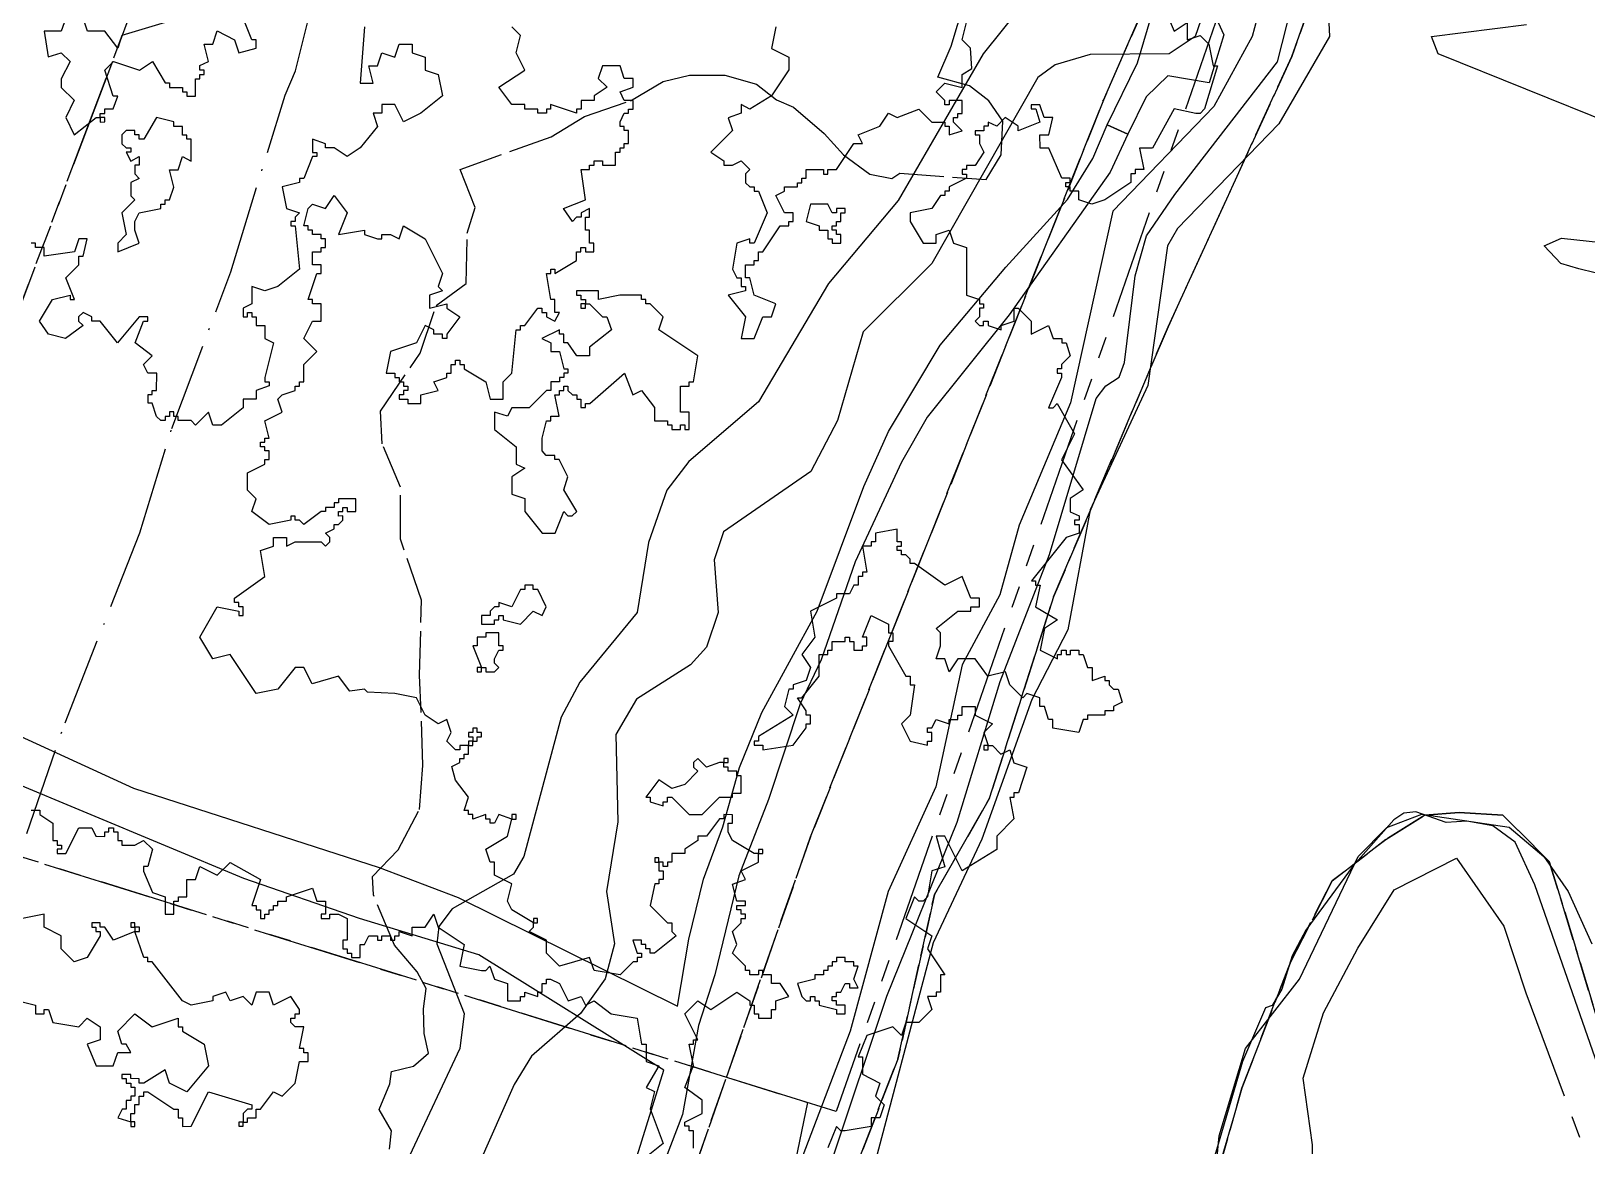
# Model space of a CAD drawing. Header units: metres. Extents: x -400 to 800, y -650 to 500.
# Drawn here: x 11.9 to 101.8, y -566.1 to -501.8 of the extents above; entities that cross this region are included whole.
import ezdxf

# ---------------------------------------------------------------- set-up
doc = ezdxf.new("R2010")
doc.units = ezdxf.units.M
doc.header["$LTSCALE"] = 2
for name, pattern in [('DASHDOT', [3.556, 2.54, -0.508, 0, -0.508]), ('DASHED', [1.524, 1.27, -0.254]), ('PHANTOM', [6.35, 3.175, -0.635, 0.635, -0.635, 0.635, -0.635])]:
    doc.linetypes.add(name, pattern=pattern)
for name, color, linetype in [('SITE-FLOOD-LIMIT', 5, 'DASHED'), ('SITE-PATH', 84, 'CONTINUOUS'), ('SITE-PROPERTY', 7, 'PHANTOM'), ('SITE-SETBACK-WATER', 1, 'DASHDOT'), ('SITE-TREE-CANOPY', 94, 'CONTINUOUS'), ('SITE-WATER-EDGE', 5, 'CONTINUOUS'), ('TOPO-CONTOUR-MAJOR', 8, 'CONTINUOUS'), ('TOPO-CONTOUR-MINOR', 9, 'CONTINUOUS')]:
    doc.layers.add(name, color=color, linetype=linetype)

msp = doc.modelspace()

# ---------------------------------------------------------------- linework, layer by layer
at = {"layer": 'SITE-FLOOD-LIMIT'}
for points in [[(78.899, -494.177), (73.842, -505.745), (56.927, -548.297), (45.165, -581.936), (20.323, -650), (-3.971, -650)], [(45.165, -581.936), (56.927, -548.297), (73.842, -505.745), (78.899, -494.177)], [(32.632, -566.329), (32.736, -565.258), (32.026, -564.034), (32.639, -562.556), (32.742, -561.843), (34.015, -561.538), (34.881, -560.774), (34.628, -559.652), (34.58, -558.225), (34.735, -557.052), (34.228, -556.083), (32.909, -554.553), (31.694, -551.647), (31.645, -550.576), (33.123, -549.048), (34.348, -546.704), (34.557, -544.155), (34.363, -538.956), (34.473, -534.623), (33.259, -531.105), (33.265, -528.098), (32.202, -525.599), (32.104, -523.713), (34.399, -520.35), (35.32, -517.599), (37.051, -516.325), (37.108, -513.42), (37.568, -511.942), (36.708, -509.75), (41.95, -507.867), (43.885, -506.696), (46.531, -505.78), (48.415, -504.66), (49.941, -504.304), (51.976, -504.305), (53.806, -504.816), (54.974, -505.734), (55.939, -506.142), (57.716, -507.672), (58.833, -508.896), (60.357, -510.018), (61.627, -510.274), (62.086, -509.968), (67.069, -510.328), (67.937, -508.901), (68.042, -506.965), (67.23, -505.792), (66.113, -504.925), (64.283, -504.414), (65.049, -502.63), (66.482, -497.891)], [(56.425, -575.406), (61.977, -561.13), (64.092, -551.612), (67.264, -546.06), (70.965, -534.428), (77.575, -518.83), (84.713, -503.232), (86.035, -499.531)], [(86.035, -499.531), (84.713, -503.232), (77.575, -518.83), (70.965, -534.428), (67.264, -546.06), (64.092, -551.612), (61.977, -561.13), (56.425, -575.406)], [(104.514, -565.904), (99.584, -549.706), (96.908, -547.03), (94.373, -546.889), (92.401, -547.03), (90.147, -548.439), (87.048, -550.833), (84.654, -555.481), (81.837, -562.806), (79.865, -569.707)], [(79.865, -569.707), (81.837, -562.806), (84.654, -555.481), (87.048, -550.833), (90.147, -548.439), (92.401, -547.03), (94.373, -546.889), (96.908, -547.03), (99.584, -549.706), (104.514, -565.904)]]:
    msp.add_lwpolyline(points, dxfattribs=at)
at = {"layer": 'SITE-PATH'}
for points in [[(79.599, -499.357), (80.791, -501.971), (79.942, -504.752), (77.557, -504.34), (76.315, -505.552), (75.241, -507.71), (74.049, -507.165), (75.803, -503.583), (78.063, -495.986)], [(6.117, -540.116), (17.845, -545.479), (32.036, -550.064), (36.589, -551.789), (49.251, -558.064), (49.896, -554.193), (50.746, -550.734), (51.876, -547.708), (52.837, -544.293), (54.121, -541.112), (57.314, -535.25), (60.009, -528.054), (61.433, -524.884), (64.408, -519.9), (68.204, -515.396), (71.761, -511.492), (73.228, -509.112), (74.049, -507.165), (75.241, -507.71), (74.231, -509.902), (68.407, -518.143), (63.671, -524.061), (62.191, -526.652), (59.517, -532.403), (57.538, -538.076), (56.331, -540.612), (54.514, -546.14), (52.794, -550.545), (51.404, -556.262), (50.471, -559.177), (49.537, -564.316), (47.46, -569.755)], [(45.552, -571.09), (48.457, -561.768), (37.774, -555.104), (30.885, -553), (24.214, -550.697), (10.648, -545.033)]]:
    msp.add_lwpolyline(points, dxfattribs=at)
at = {"layer": 'SITE-PROPERTY'}
msp.add_lwpolyline([(105.718, -428.302), (58.419, -564.15), (0.588, -546.077), (30.062, -467.859), (17.766, -463.319), (27.976, -436.223), (-38.775, -408.915), (-38.76, -402.341), (30.124, -430.528), (39.962, -404.421)], close=True, dxfattribs=at)
for points in [[(30.062, -467.859), (0.588, -546.077), (56.749, -563.627), (54.98, -572.314), (53.696, -575.929), (51.787, -582.459), (46.005, -592.792), (42.679, -600.033), (41.549, -603.704), (41.12, -606.251), (38.91, -613.492), (38.088, -617.208), (41.525, -620.423), (44.745, -621.858), (46.597, -624.083), (39.329, -624.004), (35.716, -627.964), (33.954, -634.182), (31.28, -640.611), (27.928, -650), (-48.534, -650), (-47.922, -408.88)], [(85.96, -569.882), (85.918, -566.078), (85.371, -562.218), (86.55, -558.447), (88.536, -554.721), (90.634, -551.34), (94.226, -549.527), (96.961, -553.454), (98.231, -557.303), (102.887, -569.795)]]:
    msp.add_lwpolyline(points, dxfattribs=at)
at = {"layer": 'SITE-SETBACK-WATER'}
msp.add_lwpolyline([(9.35, -554.909), (13.891, -541.704), (18.213, -530.738), (20.053, -524.714), (23.458, -515.652), (26.597, -505.459), (27.198, -504.06), (28.223, -499.947)], dxfattribs=at)
at = {"layer": 'SITE-TREE-CANOPY'}
for points in [[(77.178, -500.002), (77.929, -501.759), (78.68, -501.259), (78.679, -502.26), (79.43, -502.004), (79.928, -502.505), (80.18, -503.762), (80.433, -503.762), (79.682, -506.254), (79.43, -506.509), (79.177, -506.509), (77.928, -506.253), (76.679, -508.511), (75.929, -508.511), (76.181, -509.757), (75.683, -509.757), (75.683, -510.002), (75.43, -510.002), (75.43, -510.502), (73.929, -511.503), (73.178, -511.759), (72.428, -511.503), (72.428, -511.003), (71.93, -511.002), (71.93, -510.758), (71.677, -510.758), (71.677, -510.502), (71.93, -510.502), (71.93, -510.257), (71.432, -510.257), (70.681, -508.511), (70.183, -508.511), (70.176, -507.754), (70.681, -507.754), (70.927, -506.753), (70.429, -506.753), (70.177, -506.008), (69.679, -506.008), (69.679, -506.252), (69.931, -506.252), (70.176, -507.009), (68.928, -507.509), (68.928, -507.253), (68.177, -506.753), (67.679, -507.253), (67.181, -507.008), (67.181, -507.253), (66.928, -507.253), (66.928, -507.509), (66.43, -507.509), (66.43, -507.754), (66.683, -507.754), (66.683, -508.254), (66.928, -508.755), (66.43, -509.511), (65.932, -509.511), (65.932, -509.756), (65.679, -509.756), (65.679, -510.012), (65.932, -510.012), (65.932, -510.256), (64.929, -510.757), (64.929, -511.002), (64.683, -511.002), (64.683, -511.257), (64.431, -511.257), (63.932, -512.003), (62.677, -512.258), (62.677, -512.759), (63.427, -514.005), (64.178, -514.005), (64.178, -513.504), (64.928, -513.26), (65.181, -514.005), (65.931, -514.261), (65.931, -517.009), (66.682, -517.253), (66.682, -517.509), (66.927, -517.509), (66.927, -517.754), (66.682, -517.754), (66.681, -518.254), (66.429, -518.51), (66.681, -518.755), (66.927, -518.755), (66.927, -518.51), (67.18, -518.51), (67.18, -518.755), (67.93, -519.011), (67.93, -518.755), (68.681, -518.511), (68.681, -517.754), (68.926, -517.754), (69.677, -518.511), (69.677, -519.256), (70.68, -518.756), (70.933, -519.512), (71.431, -519.512), (71.431, -519.757), (71.683, -519.757), (71.929, -520.502), (71.43, -521.003), (71.43, -521.259), (71.178, -521.258), (71.178, -521.503), (71.43, -521.503), (71.43, -521.759), (70.679, -523.505), (70.932, -523.505), (71.178, -523.261), (72.18, -525.007), (71.43, -526.509), (72.678, -528.256), (71.927, -528.756), (71.927, -529.512), (72.432, -529.757), (72.432, -530.002), (72.18, -530.002), (72.18, -530.258), (72.432, -530.258), (72.432, -530.758), (71.682, -531.003), (69.682, -533.506), (69.928, -533.506), (69.927, -533.761), (70.18, -533.761), (69.927, -535.007), (71.183, -535.753), (70.432, -536.253), (70.18, -537.51), (71.183, -538.011), (71.183, -537.755), (71.428, -537.755), (71.428, -537.51), (71.681, -537.51), (71.681, -537.755), (71.933, -537.755), (71.933, -537.51), (72.431, -537.51), (72.431, -537.755), (72.677, -537.755), (72.929, -538.512), (73.182, -538.512), (73.182, -539.257), (73.932, -539.012), (73.932, -539.257), (74.178, -539.257), (74.178, -539.502), (74.43, -539.758), (74.683, -539.758), (74.928, -540.503), (74.43, -540.759), (74.43, -541.004), (73.932, -541.004), (73.932, -541.259), (72.929, -541.259), (72.929, -541.504), (72.676, -541.504), (72.431, -542.26), (70.93, -542.004), (70.93, -541.504), (70.677, -541.504), (70.432, -540.758), (70.179, -540.758), (70.179, -540.258), (69.429, -540.002), (69.183, -540.258), (68.433, -539.512), (68.18, -538.756), (67.177, -539.011), (66.433, -538.01), (65.43, -538.01), (64.932, -538.755), (64.68, -538.01), (64.182, -538.01), (64.427, -537.254), (64.427, -536.508), (64.182, -536.252), (65.431, -535.263), (66.181, -535.252), (66.181, -535.007), (66.679, -535.007), (66.679, -534.506), (66.181, -534.506), (65.683, -533.26), (64.68, -533.761), (62.927, -532.504), (62.681, -532.503), (62.681, -532.259), (62.429, -532.003), (62.183, -532.003), (62.183, -531.758), (61.93, -531.758), (61.93, -531.502), (62.183, -531.502), (62.183, -531.258), (61.931, -531.258), (61.931, -530.512), (60.682, -530.757), (60.682, -531.257), (60.429, -531.257), (60.429, -531.502), (59.931, -531.502), (60.177, -533.004), (59.931, -533.004), (59.931, -533.26), (59.678, -533.26), (59.678, -533.76), (59.433, -533.76), (59.18, -534.261), (58.43, -534.26), (58.43, -534.505), (56.928, -535.261), (57.181, -536.752), (56.43, -537.753), (56.928, -538.51), (56.682, -539.255), (55.931, -539.511), (55.931, -539.755), (55.679, -539.755), (55.433, -540.756), (55.931, -541.257), (53.932, -542.503), (53.932, -542.758), (53.679, -542.758), (53.679, -543.003), (54.177, -543.003), (54.177, -543.259), (55.931, -543.003), (56.682, -542.002), (56.682, -541.758), (56.927, -541.758), (56.927, -541.257), (56.682, -541.257), (56.682, -541.012), (56.177, -540.256), (56.429, -540.256), (57.433, -539.01), (57.433, -537.753), (57.931, -537.753), (57.931, -537.509), (58.177, -537.509), (58.177, -537.008), (58.927, -537.008), (58.927, -536.752), (59.18, -536.752), (59.18, -537.008), (59.432, -537.008), (59.432, -537.509), (59.93, -537.509), (59.93, -537.253), (60.183, -537.253), (60.183, -536.752), (59.93, -536.752), (60.429, -535.507), (61.432, -536.007), (61.432, -536.508), (61.677, -536.508), (61.677, -537.008), (61.432, -537.008), (61.432, -537.253), (62.428, -539.011), (62.68, -539.011), (62.68, -539.511), (62.933, -539.511), (62.68, -541.258), (62.182, -541.758), (62.68, -542.76), (63.683, -543.004), (63.683, -542.76), (63.928, -542.76), (63.928, -542.259), (63.683, -542.259), (63.683, -542.003), (63.928, -542.003), (64.181, -541.503), (64.932, -541.759), (64.932, -541.503), (65.43, -541.503), (65.43, -541.258), (65.682, -541.258), (65.682, -540.758), (66.433, -540.758), (66.433, -541.258), (67.429, -541.759), (66.931, -542.26), (67.183, -543.005), (67.429, -543.005), (67.927, -543.506), (68.432, -543.261), (68.677, -544.006), (69.428, -544.262), (68.93, -545.753), (68.677, -545.753), (68.677, -546.009), (68.432, -546.008), (68.677, -547.254), (67.681, -548.255), (67.681, -549.012), (65.681, -550.257), (64.678, -548.255), (64.18, -548.255), (64.678, -550.013), (63.927, -550.257), (63.682, -551.759), (63.429, -552.004), (63.176, -552.004), (62.931, -551.759), (62.433, -553.005), (63.927, -554.006), (63.681, -554.762), (64.677, -556.253), (64.432, -556.253), (64.432, -557.254), (64.179, -557.254), (64.179, -557.51), (63.681, -557.51), (63.933, -558.255), (63.183, -559.011), (62.432, -559.011), (62.179, -559.757), (61.681, -559.256), (60.18, -559.756), (59.682, -561.002), (59.927, -561.002), (59.927, -562.003), (60.93, -562.504), (60.678, -563.26), (61.183, -563.761), (60.93, -564.506), (60.432, -564.506), (60.432, -565.007), (58.931, -565.262), (58.678, -565.262), (58.433, -565.007), (57.927, -566.252)], [(13.93, -501.005), (13.677, -501.762), (12.681, -501.762), (12.927, -503.252), (13.677, -503.008), (14.182, -503.508), (13.677, -504.509), (13.677, -505.01), (14.428, -505.755), (13.929, -506.756), (14.427, -507.758), (15.683, -506.757), (15.929, -506.757), (15.929, -506.512), (16.181, -506.512), (16.181, -506.256), (16.679, -506.256), (16.932, -505.511), (16.679, -505.511), (16.182, -504.009), (16.68, -503.509), (18.181, -504.009), (18.932, -503.509), (19.682, -504.755), (19.928, -504.755), (19.927, -505.011), (20.678, -505.011), (20.678, -505.256), (20.931, -505.256), (20.931, -505.512), (21.429, -505.512), (21.429, -504.51), (21.681, -504.511), (21.681, -504.255), (21.927, -504.255), (21.927, -504.01), (21.681, -504.01), (21.681, -503.754), (22.18, -503.509), (21.927, -502.508), (22.432, -502.508), (22.678, -501.752), (23.681, -502.253), (23.933, -503.009), (24.93, -502.753), (24.93, -502.253), (24.677, -502.253), (24.179, -501.007)], [(19.682, -501.262), (17.178, -502.007), (16.932, -502.752), (16.182, -501.762), (15.179, -501.762), (14.933, -501.006)], [(31.18, -501.508), (30.927, -504.757), (31.678, -504.757), (31.432, -503.755), (31.931, -503.756), (32.183, -503.01), (32.927, -503.255), (33.179, -502.51), (33.93, -502.51), (33.93, -503.011), (34.68, -503.255), (34.68, -504.012), (35.431, -504.257), (35.683, -505.502), (34.428, -506.503), (33.431, -507.004), (32.933, -506.003), (32.183, -506.003), (32.183, -506.503), (31.678, -506.503), (31.93, -507.26), (30.927, -508.505), (30.183, -509.006), (29.432, -508.505), (28.927, -508.505), (28.927, -508.26), (28.177, -508.004), (28.177, -508.761), (28.429, -508.761), (28.429, -509.005), (28.177, -509.005), (27.678, -510.262), (27.433, -510.262), (27.433, -510.507), (26.43, -510.752), (26.682, -512.009), (27.433, -512.253), (27.18, -512.509), (27.18, -512.754), (26.927, -512.754), (26.927, -513.01), (27.18, -513.01), (27.432, -515.502), (26.183, -516.503), (25.433, -516.758), (24.682, -516.502), (24.682, -517.504), (24.177, -517.759), (24.177, -518.26), (24.429, -518.26), (24.429, -518.004), (24.682, -518.004), (24.682, -518.26), (24.927, -518.26), (24.927, -518.761), (25.432, -518.761), (25.432, -519.506), (25.93, -519.762), (25.432, -521.753), (25.432, -522.009), (25.678, -522.009), (25.677, -522.253), (24.927, -522.509), (24.927, -523.01), (24.183, -523.01), (24.183, -523.51), (22.927, -524.511), (22.429, -524.511), (22.177, -523.755), (21.433, -524.511), (21.18, -524.255), (20.43, -524.255), (20.43, -524.01), (20.177, -524.01), (20.177, -523.754), (19.932, -523.754), (19.932, -524.01), (19.679, -524.01), (19.679, -524.255), (19.427, -524.255), (19.181, -524.01), (18.929, -523.254), (18.683, -523.254), (18.683, -522.753), (18.929, -522.753), (18.929, -522.508), (19.181, -522.508), (19.182, -521.507), (18.676, -521.507), (18.431, -521.007), (18.929, -520.506), (17.933, -519.761), (18.431, -518.504), (18.677, -518.504), (18.677, -518.259), (18.179, -518.259), (16.93, -519.761), (15.927, -518.503), (15.429, -518.503), (15.429, -518.259), (14.931, -518.003), (14.678, -518.259), (14.678, -518.503), (14.931, -518.759), (13.927, -519.504), (12.931, -519.259), (12.426, -518.503), (13.177, -517.257), (14.18, -517.013), (14.18, -517.257), (14.433, -517.257), (13.928, -516.011), (14.679, -515.255), (14.679, -514.755), (14.931, -514.755), (15.177, -513.753), (14.679, -513.753), (14.433, -514.51), (12.679, -514.754), (12.68, -514.254), (12.181, -514.254), (12.182, -514.009), (11.929, -514.009)], [(50.182, -566.262), (50.183, -565.261), (49.93, -565.261), (49.93, -565.005), (49.678, -565.005), (49.678, -564.761), (50.681, -564.26), (50.681, -563.504), (49.678, -562.758), (50.183, -561.501), (49.931, -560.256), (50.183, -560.256), (50.183, -560.011), (50.429, -560.011), (49.678, -558.509), (50.429, -557.753), (51.18, -558.253), (52.681, -557.253), (53.432, -557.753), (53.432, -558.009), (53.677, -558.009), (53.677, -558.51), (53.93, -558.51), (53.93, -558.754), (54.68, -558.755), (54.68, -558.254), (54.933, -558.254), (54.933, -557.753), (55.677, -557.509), (55.179, -556.752), (54.68, -556.752), (54.681, -556.252), (54.182, -556.252), (54.183, -556.007), (53.93, -556.007), (53.93, -556.252), (53.432, -556.251), (53.432, -556.007), (53.179, -556.007), (53.179, -555.762), (52.429, -555.006), (52.681, -554.505), (52.429, -553.76), (52.927, -553.259), (52.927, -553.003), (53.18, -553.003), (53.18, -552.759), (52.927, -552.759), (52.927, -552.503), (52.682, -552.503), (52.682, -552.258), (53.18, -552.258), (53.18, -552.002), (52.682, -552.002), (52.429, -551.012), (53.18, -550.756), (52.928, -550.256), (53.931, -549.755), (53.931, -549.255), (53.678, -549.255), (52.43, -548.509), (52.177, -548.009), (52.177, -547.508), (52.43, -547.508), (52.43, -547.008), (51.932, -547.007), (51.932, -547.252), (51.679, -547.252), (50.928, -548.253), (50.43, -548.253), (50.43, -548.509), (49.68, -549.009), (49.68, -549.254), (48.929, -549.254), (48.929, -549.755), (48.676, -549.755), (48.676, -550.01), (48.431, -550.01), (48.431, -549.755), (48.178, -549.755), (48.178, -550.255), (48.431, -550.255), (48.431, -550.756), (48.178, -550.756), (48.178, -551.011), (47.933, -551.011), (47.68, -552.257), (48.683, -553.259), (48.928, -553.259), (48.928, -553.759), (49.181, -554.004), (47.932, -555.005), (47.68, -555.005), (47.68, -554.76), (47.427, -554.76), (47.427, -554.504), (47.182, -554.504), (47.182, -554.26), (46.676, -554.259), (46.929, -555.005), (47.181, -555.005), (47.181, -555.261), (46.929, -555.261), (46.929, -555.505), (46.683, -555.505), (45.933, -556.262), (44.431, -556.006), (44.179, -555.26), (42.432, -555.761), (41.682, -555.004), (41.682, -554.259), (40.679, -553.758), (40.931, -553.502), (40.931, -553.258), (39.683, -552.512), (39.43, -552.011), (39.683, -551.01), (38.68, -550.51), (38.68, -549.753), (38.427, -549.753), (38.182, -549.008), (39.431, -548.252), (39.683, -547.262), (38.933, -547.006), (38.68, -547.506), (38.428, -547.506), (38.428, -547.261), (38.182, -547.261), (38.182, -547.006), (37.431, -547.261), (37.431, -547.005), (37.179, -547.005), (37.179, -546.761), (36.926, -546.761), (37.179, -546.004), (36.443, -545.025), (36.225, -544.236), (36.681, -544.002), (36.681, -543.757), (36.927, -543.757), (36.927, -543.513), (37.179, -543.513), (37.179, -543.012), (36.681, -543.012), (36.681, -543.257), (36.429, -543.257), (35.931, -542.756), (36.176, -542.255), (35.931, -541.51), (35.433, -541.755), (34.682, -541.254), (34.177, -540.253), (32.929, -540.008), (31.35, -539.93), (31.182, -539.752), (30.333, -539.885), (29.681, -539.006), (28.158, -539.462), (27.682, -538.506), (27.176, -538.506), (26.18, -539.762), (24.931, -540.007), (23.43, -537.76), (22.427, -538.004), (21.677, -536.758), (22.68, -535.012), (23.929, -535.257), (23.929, -535.502), (24.181, -535.502), (24.181, -535.012), (23.929, -535.012), (23.929, -534.756), (23.676, -534.756), (23.676, -534.512), (25.43, -533.255), (25.178, -531.753), (25.929, -531.508), (25.929, -531.008), (26.679, -531.008), (26.679, -531.509), (27.177, -531.253), (28.679, -531.253), (28.931, -531.509), (29.177, -531.253), (29.177, -531.008), (28.931, -530.752), (29.429, -530.508), (29.429, -530.252), (29.682, -530.252), (29.928, -530.007), (29.928, -529.751), (29.682, -529.763), (29.682, -529.507), (29.928, -529.507), (29.928, -529.262), (30.18, -529.262), (30.18, -529.507), (30.678, -529.507), (30.678, -528.762), (29.682, -528.761), (29.682, -529.006), (29.43, -529.006), (29.43, -529.262), (28.932, -529.262), (28.931, -529.507), (28.679, -529.507), (27.683, -530.252), (27.43, -530.007), (27.178, -530.007), (27.178, -529.762), (26.932, -529.762), (26.932, -530.007), (25.683, -530.251), (24.68, -529.506), (24.933, -528.761), (24.428, -528.26), (24.428, -527.259), (25.431, -526.759), (25.431, -526.503), (25.677, -526.503), (25.677, -526.002), (25.431, -526.002), (25.431, -525.757), (25.179, -525.757), (25.179, -525.502), (25.431, -525.502), (25.432, -525.257), (25.677, -525.257), (25.432, -524.256), (26.428, -523.755), (26.182, -523.01), (26.428, -522.754), (27.179, -522.51), (27.179, -522.254), (27.431, -522.254), (27.431, -522.009), (27.677, -522.009), (27.677, -521.008), (28.428, -520.252), (27.677, -519.506), (28.182, -518.505), (28.68, -518.505), (28.681, -517.504), (28.183, -517.504), (28.183, -517.259), (27.93, -517.259), (28.428, -515.758), (28.681, -515.758), (28.681, -515.257), (28.183, -515.257), (28.183, -514.512), (28.681, -514.512), (28.681, -514.256), (28.927, -514.256), (28.927, -513.755), (28.681, -513.755), (28.681, -513.511), (28.183, -513.511), (28.183, -513.255), (27.931, -513.255), (27.931, -513.01), (27.678, -513.01), (27.931, -512.009), (28.183, -511.753), (28.927, -512.009), (29.432, -511.253), (30.183, -512.254), (29.677, -513.511), (31.179, -513.255), (31.179, -513.511), (31.929, -513.756), (32.182, -513.756), (32.182, -513.511), (32.68, -513.511), (33.178, -513.756), (33.43, -513.011), (34.679, -513.756), (35.682, -515.759), (35.429, -516.504), (35.682, -516.76), (34.931, -517.004), (34.931, -517.761), (35.927, -517.505), (35.927, -517.761), (36.678, -518.262), (35.927, -519.251), (35.927, -519.507), (35.681, -519.507), (35.681, -519.263), (35.176, -519.263), (35.176, -519.007), (34.678, -518.762), (34.18, -519.752), (32.679, -520.252), (32.433, -521.509), (32.931, -521.509), (32.931, -521.754), (33.177, -521.754), (33.177, -522.01), (33.429, -522.01), (33.429, -522.255), (33.682, -522.255), (33.682, -522.51), (33.429, -522.51), (33.429, -522.755), (33.177, -522.755), (33.177, -523.011), (33.682, -523.011), (33.682, -523.256), (34.432, -523.256), (34.432, -522.755), (35.428, -522.511), (35.183, -522.01), (35.927, -521.754), (35.927, -521.51), (36.179, -521.51), (36.179, -521.009), (36.432, -521.009), (36.432, -520.753), (36.677, -520.753), (36.677, -521.009), (36.93, -521.009), (36.93, -521.254), (38.178, -522.01), (38.431, -523.012), (39.182, -523.012), (39.182, -522.011), (39.68, -521.51), (39.933, -519.007), (40.178, -519.007), (40.178, -518.751), (40.431, -518.752), (41.182, -517.762), (41.427, -517.762), (41.427, -518.006), (41.68, -518.006), (41.68, -518.262), (42.178, -518.507), (42.43, -518.007), (42.178, -518.006), (42.178, -517.261), (41.932, -517.261), (41.68, -515.759), (41.932, -515.759), (41.932, -515.504), (42.178, -515.504), (42.178, -515.759), (43.427, -515.003), (43.427, -514.503), (43.679, -514.503), (43.679, -514.258), (43.932, -514.258), (43.932, -514.503), (44.43, -514.503), (44.43, -514.002), (44.178, -514.002), (44.178, -513.257), (43.932, -513.257), (43.932, -512.512), (44.178, -512.512), (44.178, -512.011), (43.68, -512.256), (43.68, -512.512), (43.427, -512.512), (43.182, -512.756), (42.677, -512.011), (43.932, -511.51), (43.68, -509.753), (44.178, -509.753), (44.178, -509.508), (44.431, -509.508), (44.431, -509.252), (44.929, -509.252), (44.929, -509.508), (45.679, -509.508), (45.679, -508.752), (45.932, -508.752), (45.932, -508.507), (46.178, -508.507), (46.178, -508.251), (46.43, -508.252), (46.43, -507.506), (46.178, -507.506), (46.178, -507.261), (45.932, -507.261), (45.932, -507.006), (46.178, -506.505), (46.43, -506.505), (46.43, -506.26), (46.683, -506.26), (46.683, -505.76), (46.178, -505.76), (45.932, -505.259), (46.683, -505.003), (46.683, -504.503), (46.178, -504.503), (45.933, -503.757), (44.93, -503.757), (44.677, -504.503), (45.182, -505.003), (44.431, -505.504), (44.431, -505.76), (43.681, -505.759), (43.68, -506.26), (43.428, -506.26), (43.428, -506.505), (41.927, -506.004), (41.927, -506.26), (41.681, -506.26), (41.681, -506.504), (41.183, -506.504), (41.183, -506.26), (40.432, -506.26), (40.433, -506.004), (39.682, -506.004), (38.931, -505.002), (40.433, -504.013), (39.928, -503.011), (40.181, -502.01), (39.683, -501.51)], [(54.933, -501.512), (54.681, -502.757), (55.677, -503.258), (55.677, -504.003), (54.68, -505.505), (53.432, -506.261), (52.926, -506.005), (52.926, -506.506), (52.183, -506.762), (52.428, -507.507), (51.179, -508.753), (51.93, -509.253), (51.93, -509.509), (52.428, -509.509), (52.933, -509.254), (53.431, -509.754), (53.178, -510.01), (53.178, -510.511), (53.431, -510.755), (53.676, -510.755), (53.676, -511.011), (53.929, -511.011), (54.427, -512.257), (53.683, -514.003), (53.43, -514.003), (53.431, -513.759), (52.68, -514.003), (52.427, -515.505), (52.68, -516.006), (52.932, -516.006), (52.932, -516.506), (53.178, -516.506), (53.178, -516.762), (52.181, -517.007), (53.177, -518.253), (52.932, -519.51), (53.682, -519.51), (54.181, -518.253), (54.679, -518.253), (54.931, -517.508), (53.683, -517.007), (53.43, -516.006), (53.178, -516.006), (53.178, -515.26), (53.683, -515.26), (53.683, -515.005), (53.928, -515.005), (53.928, -514.504), (54.181, -514.504), (55.177, -513.003), (55.682, -513.003), (55.682, -512.758), (55.928, -512.758), (55.928, -512.257), (55.43, -512.257), (54.932, -511.256), (55.43, -511.011), (55.43, -510.756), (56.181, -510.756), (56.181, -510.511), (56.426, -510.511), (56.426, -510.255), (56.679, -510.255), (56.679, -509.755), (57.682, -509.755), (57.682, -510.011), (57.928, -510.011), (57.928, -509.755), (58.433, -509.755), (59.429, -508.253), (59.927, -508.253), (59.682, -507.753), (60.931, -507.252), (61.429, -506.507), (61.927, -506.752), (63.183, -506.263), (63.933, -507.008), (64.677, -507.008), (64.677, -507.253), (64.929, -507.253), (64.929, -507.753), (65.68, -507.509), (65.182, -507.008), (65.182, -506.752), (65.427, -506.752), (65.427, -506.508), (65.68, -506.508), (65.68, -505.762), (64.929, -505.762), (64.929, -506.007), (64.677, -506.007), (64.677, -505.762), (64.179, -505.262), (64.677, -504.761), (65.68, -505.006), (65.68, -504.261), (66.241, -503.916), (66.164, -502.737), (65.68, -502.258), (65.933, -501.257)], [(11.931, -546.757), (12.429, -546.757), (12.429, -547.002), (13.18, -547.503), (13.18, -548.504), (13.432, -548.504), (13.432, -548.76), (13.678, -548.76), (13.678, -549.004), (13.432, -549.004), (13.432, -549.26), (13.93, -549.26), (14.681, -547.759), (15.432, -547.759), (15.677, -548.259), (16.182, -548.26), (16.182, -548.004), (16.428, -548.004), (16.428, -547.759), (16.68, -547.759), (16.68, -548.004), (16.933, -548.004), (16.933, -548.504), (17.178, -548.504), (17.178, -548.76), (17.929, -548.76), (18.427, -548.505), (18.932, -549.005), (18.679, -550.006), (18.427, -550.006), (18.427, -550.262), (18.932, -551.508), (19.682, -551.753), (19.682, -552.754), (20.18, -552.754), (20.18, -552.009), (20.433, -552.009), (20.433, -551.753), (20.931, -551.753), (20.931, -550.752), (21.429, -550.752), (21.682, -550.007), (22.678, -550.507), (23.429, -549.762), (25.182, -550.753), (24.677, -552.254), (24.93, -552.254), (24.93, -552.51), (25.182, -552.51), (25.182, -553.011), (25.428, -553.011), (25.428, -552.755), (25.68, -552.755), (25.68, -552.51), (25.933, -552.51), (25.933, -552.254), (26.178, -552.254), (26.178, -552.01), (26.677, -552.01), (26.677, -551.754), (28.178, -551.253), (28.43, -552.01), (28.928, -552.01), (28.928, -552.755), (28.683, -552.755), (28.683, -553.011), (29.181, -553.011), (29.181, -552.755), (29.679, -552.755), (30.177, -553.011), (30.177, -554.257), (29.931, -554.257), (29.931, -554.758), (30.177, -554.758), (30.177, -555.002), (30.429, -555.003), (30.429, -555.258), (30.927, -555.258), (30.927, -554.502), (31.18, -554.502), (31.433, -554.002), (31.931, -554.002), (31.931, -554.257), (32.183, -554.257), (32.183, -554.002), (32.681, -554.002), (32.681, -554.258), (32.927, -554.258), (32.927, -554.002), (33.179, -554.002), (33.179, -553.757), (33.93, -554.002), (33.93, -553.512), (34.681, -553.513), (35.179, -552.756), (35.431, -553.501), (36.932, -554.503), (36.68, -555.76), (37.928, -556.005), (38.181, -556.005), (38.426, -555.76), (38.679, -556.505), (39.429, -556.761), (39.429, -557.762), (40.18, -557.763), (40.18, -557.507), (40.433, -557.507), (40.433, -557.262), (41.183, -557.507), (41.183, -557.262), (41.429, -557.262), (41.429, -556.762), (41.681, -556.762), (41.681, -556.506), (41.927, -556.506), (42.432, -556.762), (42.93, -557.752), (43.681, -557.507), (43.933, -558.008), (44.431, -557.752), (45.427, -558.509), (46.928, -558.753), (47.181, -560.255), (47.433, -560.255), (47.433, -561.256), (48.177, -561.512), (47.433, -562.758), (47.931, -563.003), (47.678, -564.004), (48.429, -566.006), (47.18, -567.007)], [(10.183, -557.503), (12.182, -558.003), (12.182, -558.504), (12.68, -558.504), (12.68, -558.259), (12.933, -558.259), (13.178, -559.005), (14.68, -559.261), (15.178, -558.76), (15.928, -559.261), (15.928, -560.006), (15.177, -560.262), (15.682, -561.508), (16.679, -561.508), (16.931, -560.752), (17.682, -560.752), (17.429, -560.262), (17.177, -560.262), (16.931, -559.506), (17.928, -558.505), (18.931, -559.261), (20.432, -558.761), (20.432, -559.262), (20.678, -559.262), (20.677, -559.506), (21.933, -560.252), (22.178, -561.509), (20.93, -563.01), (19.926, -562.51), (19.681, -561.753), (18.432, -562.509), (18.18, -562.509), (18.18, -562.254), (17.682, -562.253), (17.682, -562.009), (17.177, -562.009), (17.177, -562.253), (17.429, -562.253), (17.429, -562.509), (17.682, -562.509), (17.682, -562.754), (17.927, -562.754), (17.927, -563.255), (17.681, -563.255), (17.681, -563.51), (17.429, -563.51), (17.429, -564.011), (17.183, -564.011), (16.931, -564.511), (17.681, -564.756), (17.681, -564.256), (17.927, -564.256), (17.927, -563.755), (18.179, -563.755), (18.18, -563.255), (18.432, -563.255), (18.432, -563.01), (18.678, -563.01), (20.179, -564.011), (20.431, -564.011), (20.431, -564.512), (20.677, -564.512), (20.677, -565.013), (21.182, -565.001), (22.178, -563.01), (24.683, -563.756), (24.683, -564.012), (24.43, -564.012), (24.177, -564.257), (24.177, -564.757), (24.43, -564.757), (24.43, -564.513), (24.928, -564.513), (24.928, -564.012), (25.181, -564.012), (25.931, -563.011), (26.429, -563.256), (27.18, -562.511), (27.433, -561.254), (27.931, -561.254), (27.931, -560.753), (27.678, -560.753), (27.679, -560.508), (27.433, -560.508), (27.679, -559.263), (27.181, -559.262), (26.928, -559.007), (26.928, -558.762), (27.181, -558.762), (27.181, -558.506), (27.433, -558.506), (27.433, -558.261), (26.928, -557.505), (25.932, -558.005), (25.68, -557.26), (24.929, -557.26), (24.683, -558.005), (24.178, -557.504), (23.428, -557.76), (23.182, -557.26), (22.432, -557.504), (22.432, -557.76), (21.183, -558.005), (20.678, -557.76), (18.931, -555.501), (18.679, -555.513), (18.679, -555.257), (18.433, -555.257), (17.928, -553.755), (16.68, -554.255), (16.182, -553.51), (15.929, -553.51), (15.929, -553.254), (15.431, -553.254), (15.431, -553.51), (15.676, -553.51), (15.676, -553.755), (15.929, -553.755), (15.929, -554.01), (15.178, -555.256), (14.428, -555.512), (13.677, -554.755), (13.677, -554.01), (12.681, -553.509), (12.681, -552.753), (11.432, -553.009)]]:
    msp.add_lwpolyline(points, dxfattribs=at)
for points in [[(15.929, -507.013), (16.181, -507.001), (16.181, -506.757), (15.929, -506.757)], [(17.43, -508.503), (17.682, -508.503), (17.682, -508.759), (17.43, -508.759), (17.682, -509.26), (18.18, -509.004), (18.18, -509.505), (17.928, -509.505), (17.927, -510.005), (18.18, -510.261), (17.682, -510.506), (17.682, -511.262), (17.927, -511.507), (17.177, -512.252), (17.429, -513.509), (16.931, -514.01), (16.931, -514.51), (18.179, -514.01), (17.927, -513.253), (17.927, -512.753), (18.18, -512.252), (19.428, -512.008), (19.428, -511.752), (19.681, -511.752), (19.681, -511.507), (19.927, -511.507), (20.179, -510.762), (19.927, -509.761), (20.432, -509.761), (20.678, -509.004), (21.183, -509.26), (21.183, -508.003), (20.93, -508.003), (20.93, -507.759), (20.678, -507.759), (20.678, -507.258), (20.18, -507.258), (20.18, -507.002), (19.177, -506.757), (18.433, -508.003), (18.18, -508.003), (18.18, -507.758), (17.928, -507.758), (17.928, -507.502), (17.43, -507.502), (17.177, -507.758), (17.177, -508.259)], [(58.678, -514.004), (58.678, -513.504), (58.432, -513.504), (58.432, -513.259), (58.18, -513.259), (58.18, -513.003), (58.432, -513.003), (58.432, -512.758), (58.678, -512.758), (58.678, -512.258), (58.931, -512.258), (58.931, -512.002), (58.433, -512.002), (58.432, -512.258), (58.18, -512.258), (57.927, -511.757), (56.931, -511.757), (56.679, -512.758), (57.429, -513.003), (57.429, -513.259), (57.927, -513.259), (57.927, -513.759), (58.18, -513.759), (58.18, -514.004)], [(44.177, -517.506), (44.928, -518.252), (45.18, -518.252), (45.433, -519.008), (44.177, -520.009), (44.177, -520.51), (43.433, -520.509), (42.928, -519.753), (42.683, -519.753), (42.683, -519.252), (42.43, -519.252), (42.43, -519.008), (41.427, -519.508), (41.932, -519.753), (41.932, -520.253), (42.43, -520.254), (42.682, -521.255), (42.928, -521.255), (42.928, -521.511), (42.682, -521.511), (42.682, -521.755), (42.43, -521.755), (42.43, -522.011), (41.932, -522.011), (41.932, -522.512), (41.679, -522.512), (40.683, -523.513), (39.68, -523.512), (39.427, -524.002), (38.683, -523.757), (38.683, -524.758), (39.932, -525.759), (39.932, -526.761), (40.43, -527.005), (39.679, -527.506), (39.679, -528.507), (40.429, -528.752), (40.429, -529.508), (41.432, -530.754), (42.183, -530.754), (42.681, -529.509), (42.927, -529.753), (43.179, -529.753), (43.432, -529.509), (42.681, -528.252), (42.927, -527.506), (42.429, -526.505), (42.177, -526.505), (42.177, -526.26), (41.678, -526.26), (41.433, -526.004), (41.433, -525.259), (41.679, -524.258), (41.931, -524.258), (41.931, -524.002), (42.429, -524.002), (42.177, -522.756), (42.43, -522.756), (42.43, -522.512), (42.682, -522.512), (42.682, -522.256), (42.928, -522.256), (42.928, -522.512), (43.18, -522.756), (43.433, -522.756), (43.433, -523.012), (43.678, -523.012), (43.678, -523.502), (43.931, -523.502), (43.931, -523.257), (44.183, -523.257), (46.183, -521.511), (46.681, -522.757), (47.179, -522.512), (47.929, -523.502), (47.929, -524.259), (48.68, -524.259), (48.68, -524.504), (48.932, -524.504), (48.932, -524.76), (49.43, -524.76), (49.43, -524.504), (49.683, -524.504), (49.683, -524.76), (49.928, -524.76), (49.929, -523.759), (49.431, -523.758), (49.431, -522.257), (49.929, -522.257), (49.929, -522.012), (50.181, -522.012), (50.427, -520.51), (48.182, -519.008), (48.428, -518.252), (47.678, -517.507), (47.432, -517.507), (47.432, -517.262), (47.18, -517.262), (47.18, -517.006), (45.931, -517.006), (44.682, -517.262), (44.682, -516.761), (43.427, -516.761), (43.426, -517.006), (43.679, -517.006), (43.679, -517.261), (43.932, -517.261), (43.932, -517.506)], [(43.679, -517.506), (43.679, -517.762), (43.931, -517.762), (43.932, -517.506)], [(39.678, -535.003), (38.927, -534.758), (38.927, -535.003), (38.682, -535.003), (38.429, -535.259), (38.429, -535.504), (37.931, -535.504), (37.931, -536.004), (38.682, -536.004), (38.682, -535.76), (38.927, -535.76), (38.927, -535.504), (39.18, -535.504), (39.18, -535.76), (40.183, -536.004), (40.927, -535.259), (41.432, -535.504), (41.677, -535.004), (41.179, -534.002), (40.927, -534.002), (40.927, -533.758), (40.429, -533.757), (40.429, -534.002), (40.183, -534.002)], [(38.183, -538.507), (38.183, -538.752), (38.681, -538.752), (38.927, -538.507), (38.681, -538.262), (38.681, -538.007), (38.927, -537.506), (39.18, -537.506), (39.18, -537.261), (38.927, -537.261), (38.927, -536.505), (38.177, -536.505), (38.176, -536.761), (37.678, -536.761), (37.678, -537.261), (37.433, -537.261), (37.931, -538.507)], [(37.678, -538.507), (37.678, -538.752), (37.931, -538.752), (37.931, -538.507)], [(37.678, -542.756), (37.678, -542.512), (37.93, -542.512), (37.93, -542.256), (37.678, -542.256), (37.678, -542.011), (37.432, -542.011), (37.432, -542.256), (37.18, -542.256), (37.18, -542.511), (37.432, -542.511), (37.432, -542.756)], [(37.432, -543.012), (37.432, -542.756), (37.179, -542.756), (37.179, -543.012)], [(66.931, -543.005), (66.931, -543.261), (67.183, -543.261), (67.183, -543.005)], [(51.68, -544.004), (50.929, -544.26), (50.431, -543.759), (50.178, -544.004), (50.178, -544.26), (50.431, -544.504), (49.68, -545.261), (48.93, -545.505), (48.179, -545.005), (47.428, -546.006), (47.681, -546.006), (47.681, -546.262), (48.431, -546.506), (48.431, -546.262), (48.677, -546.262), (48.677, -546.006), (48.929, -546.006), (49.933, -547.007), (50.683, -547.007), (51.679, -546.006), (52.43, -546.006), (52.43, -545.762), (52.928, -545.762), (52.928, -544.761), (52.683, -544.761), (52.683, -544.505), (52.178, -544.505), (52.178, -544.26), (51.932, -544.26), (51.932, -544.004)], [(52.178, -544.004), (52.178, -543.759), (51.932, -543.759), (51.932, -544.004)], [(39.929, -547.262), (39.929, -547.006), (39.683, -547.006), (39.683, -547.262)], [(48.178, -549.51), (47.933, -549.51), (47.933, -549.754), (48.178, -549.755)], [(54.176, -549.255), (54.176, -549.01), (53.931, -549.01), (53.931, -549.255)], [(17.928, -553.254), (17.683, -553.254), (17.683, -553.51), (17.928, -553.51)], [(41.177, -553.258), (41.177, -553.002), (40.931, -553.002), (40.931, -553.258)], [(18.181, -553.755), (18.181, -553.51), (17.928, -553.51), (17.928, -553.755)], [(57.683, -556.252), (57.178, -556.252), (57.178, -556.508), (56.182, -556.752), (56.427, -557.509), (56.68, -557.754), (56.932, -557.754), (56.932, -557.509), (57.178, -557.509), (57.178, -557.754), (57.43, -557.754), (57.43, -558.01), (58.426, -558.254), (58.433, -558.51), (58.931, -558.51), (58.932, -558.01), (58.426, -558.01), (58.426, -557.754), (58.181, -557.754), (58.181, -557.509), (58.426, -557.509), (58.427, -557.253), (58.679, -557.253), (58.932, -556.753), (59.177, -556.753), (59.177, -557.009), (59.682, -557.009), (59.43, -556.508), (59.682, -555.752), (59.43, -555.752), (59.43, -555.507), (58.932, -555.507), (58.932, -555.262), (58.427, -555.262), (58.427, -555.507), (58.181, -555.507), (58.181, -555.752), (57.929, -555.752), (57.929, -556.007), (57.683, -556.007)], [(17.681, -565.012), (17.927, -565.012), (17.927, -564.756), (17.681, -564.756)], [(23.932, -564.757), (23.932, -565.002), (24.177, -565.002), (24.177, -564.757)]]:
    msp.add_lwpolyline(points, close=True, dxfattribs=at)
at = {"layer": 'SITE-WATER-EDGE'}
for points in [[(58.187, -566.942), (61.331, -557.498), (65.394, -547.432), (67.871, -539.323), (70.72, -531.993), (73.429, -522.972), (73.984, -522.238), (74.748, -521.737), (75.05, -520.903), (75.675, -515.886), (76.328, -513.584), (77.963, -511.203), (83.891, -503.54), (84.72, -500.281)], [(104.557, -567.738), (98.744, -551.063), (97.607, -548.604), (96.324, -547.647), (94.823, -547.391), (93.623, -547.458), (91.869, -546.846), (91.182, -546.912), (90.599, -547.302), (88.256, -549.96), (85.534, -553.675), (84.741, -555.154), (84.144, -557.09), (83.576, -558.024), (83.19, -558.169), (81.878, -561.261), (79.597, -568.981)]]:
    msp.add_lwpolyline(points, dxfattribs=at)
at = {"layer": 'TOPO-CONTOUR-MAJOR'}
for points in [[(86.451, -493.004), (86.886, -502.073), (83.959, -507.111), (78.117, -513.156), (77.548, -514.164), (76.411, -522.225), (73.075, -529.403), (71.782, -536.332), (69.708, -540.362), (66.826, -548.423), (64.006, -554.41), (60.25, -568.575)], [(108.342, -509.2), (93.159, -503.08), (92.781, -502.073), (98.265, -501.374)], [(104.119, -516.179), (101.288, -515.494), (100.249, -515.172), (99.287, -514.164), (100.281, -513.712), (103.303, -514.052)], [(80.328, -567.568), (80.521, -565.552), (82.038, -560.514), (85.166, -556.506), (88.546, -549.431), (90.204, -547.741), (92.22, -546.98), (97.258, -547.724), (99.273, -549.427), (100.669, -551.446), (102.046, -554.469)]]:
    msp.add_lwpolyline(points, dxfattribs=at)
at = {"layer": 'TOPO-CONTOUR-MINOR'}
for points in [[(83.504, -498.042), (82.437, -502.073), (80.224, -506.103), (74.386, -512.149), (71.941, -523.233), (68.978, -530.286), (67.869, -534.316), (65.682, -538.347), (64.169, -545.4), (61.422, -551.446), (59.227, -559.507), (53.854, -573.613)], [(70.119, -499.05), (66.905, -503.08), (61.991, -511.544), (57.961, -516.328), (53.93, -523.165), (49.9, -526.617), (48.642, -528.271), (47.57, -531.293), (46.923, -535.324), (43.607, -539.354), (42.54, -541.37), (40.387, -549.431), (39.788, -550.438), (36.243, -552.453), (35.479, -553.461), (35.36, -554.469), (36.926, -558.499), (36.684, -560.514), (33.778, -566.703)], [(80.128, -499.227), (79.147, -502.073), (77.642, -503.08), (73.075, -503.111), (71.06, -503.713), (70.052, -504.444), (63.93, -515.172), (59.976, -519.12), (58.494, -524.24), (56.953, -527.196), (51.915, -530.666), (51.363, -532.301), (51.59, -535.324), (50.935, -537.339), (50.005, -538.347), (46.877, -540.33), (45.692, -542.377), (45.81, -547.415), (45.148, -551.446), (45.614, -554.469), (45.066, -556.484), (43.647, -558.499), (40.831, -560.948), (39.824, -562.587), (37.809, -567.154)]]:
    msp.add_lwpolyline(points, dxfattribs=at)

doc.saveas('drawing.dxf')
